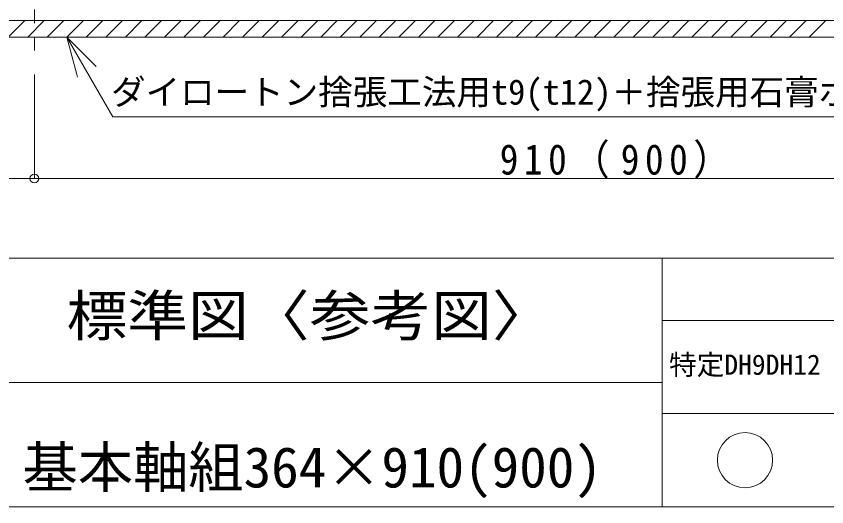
# Model space of a CAD drawing. Units: millimetres at full size, sheet at 1:10; details may follow other scales. Extents: x -2077 to 2023, y -1433 to 1417.
# Drawn here: x 895 to 1482, y -1433 to -1077 of the extents above; entities that cross this region are included whole.
import ezdxf
from ezdxf.enums import TextEntityAlignment as Align

# ---------------------------------------------------------------- set-up
doc = ezdxf.new("R2010")
doc.units = ezdxf.units.MM
doc.header["$LTSCALE"] = 10
doc.linetypes.add('CHAIN1', pattern=[8, 5, -1, 1, -1])
for name, color, linetype, lineweight in [('1-0_断面', 7, 'Continuous', 9), ('1-1_寸法', 7, 'Continuous', 9), ('1-2_文字', 7, 'Continuous', 9), ('1-3_ＤＨクロス', 7, 'Continuous', 9), ('F-0_図枠', 7, 'Continuous', 9)]:
    doc.layers.add(name, color=color, linetype=linetype, lineweight=lineweight)
doc.styles.add('ＭＳ ゴシック', font='')
doc.styles.get('ＭＳ ゴシック').set_extended_font_data('MS Gothic')

msp = doc.modelspace()

# ---------------------------------------------------------------- linework, layer by layer
at = {"layer": '1-0_断面', "color": 4, "linetype": 'CHAIN1'}
msp.add_line((908.1, -212.59), (908.1, -1102.26), dxfattribs=at)
at = {"layer": '1-0_断面'}
for p, q in [((1870.19, -1080.59), (-73.06, -1080.59)), ((889.12, -1092.59), (901.12, -1080.59)), ((889.12, -1092.59), (901.12, -1080.59)), ((903.26, -1092.59), (915.26, -1080.59)), ((917.41, -1092.59), (929.41, -1080.59)), ((931.55, -1092.59), (943.55, -1080.59)), ((945.69, -1092.59), (957.69, -1080.59)), ((959.83, -1092.59), (971.83, -1080.59)), ((973.98, -1092.59), (985.98, -1080.59)), ((988.12, -1092.59), (1000.12, -1080.59)), ((1002.26, -1092.59), (1014.26, -1080.59)), ((1016.4, -1092.59), (1028.4, -1080.59)), ((1030.54, -1092.59), (1042.54, -1080.59)), ((1044.69, -1092.59), (1056.69, -1080.59)), ((1058.83, -1092.59), (1070.83, -1080.59)), ((1072.97, -1092.59), (1084.97, -1080.59)), ((1087.11, -1092.59), (1099.11, -1080.59)), ((1101.25, -1092.59), (1113.25, -1080.59)), ((1115.4, -1092.59), (1127.4, -1080.59)), ((1129.54, -1092.59), (1141.54, -1080.59)), ((1143.68, -1092.59), (1155.68, -1080.59)), ((1157.82, -1092.59), (1169.82, -1080.59)), ((1171.97, -1092.59), (1183.97, -1080.59)), ((1186.11, -1092.59), (1198.11, -1080.59)), ((1200.25, -1092.59), (1212.25, -1080.59)), ((1214.39, -1092.59), (1226.39, -1080.59)), ((1228.53, -1092.59), (1240.53, -1080.59)), ((1242.68, -1092.59), (1254.68, -1080.59)), ((1256.82, -1092.59), (1268.82, -1080.59)), ((1270.96, -1092.59), (1282.96, -1080.59)), ((1285.1, -1092.59), (1297.1, -1080.59)), ((1299.24, -1092.59), (1311.24, -1080.59)), ((1313.39, -1092.59), (1325.39, -1080.59)), ((1327.53, -1092.59), (1339.53, -1080.59)), ((1341.67, -1092.59), (1353.67, -1080.59)), ((1355.81, -1092.59), (1367.81, -1080.59)), ((1369.96, -1092.59), (1381.96, -1080.59)), ((1384.1, -1092.59), (1396.1, -1080.59)), ((1398.24, -1092.59), (1410.24, -1080.59)), ((1412.38, -1092.59), (1424.38, -1080.59)), ((1426.52, -1092.59), (1438.52, -1080.59)), ((1440.67, -1092.59), (1452.67, -1080.59)), ((1454.81, -1092.59), (1466.81, -1080.59)), ((1468.95, -1092.59), (1480.95, -1080.59)), ((903.26, -1092.59), (908.1, -1087.76)), ((1870.19, -1092.59), (-73.06, -1092.59))]:
    msp.add_line(p, q, dxfattribs=at)
at = {"layer": '1-1_寸法'}
for p, q in [((908.1, -1195.02), (908.1, -1119.72)), ((-1.9, -1195.02), (908.1, -1195.02)), ((908.1, -1195.02), (1818.1, -1195.02))]:
    msp.add_line(p, q, dxfattribs=at)
msp.add_circle((908.1, -1195.02), 3.19, dxfattribs=at)
at = {"layer": '1-2_文字'}
for p, q in [((931.55, -1092.59), (952.76, -1113.81)), ((964.94, -1150.43), (931.55, -1092.59)), ((964.94, -1150.43), (1688.98, -1150.43))]:
    msp.add_line(p, q, dxfattribs=at)
msp.add_lwpolyline([(931.55, -1092.59), (938.82, -1119.72), (939.31, -1121.57)], dxfattribs=at)
at = {"layer": '1-3_ＤＨクロス'}
msp.add_line((908.1, -1195.02), (1804.91, -1195.02), dxfattribs=at)
at = {"layer": 'F-0_図枠'}
for p, q in [((-2077.43, -1252.82), (2022.57, -1252.82)), ((1362.57, -1432.82), (1362.57, -1252.82)), ((1362.57, -1297.82), (1842.57, -1297.82)), ((1362.57, -1342.82), (-197.43, -1342.82)), ((1362.57, -1365.32), (1842.57, -1365.32)), ((-2077.43, -1432.82), (2022.57, -1432.82))]:
    msp.add_line(p, q, dxfattribs=at)
msp.add_circle((1422.57, -1399.07), 20, dxfattribs=at)

# ---------------------------------------------------------------- texts
at = {"layer": '1-1_寸法', "insert": (1245.02, -1195.02), "char_height": 21.99, "attachment_point": 7, "style": 'ＭＳ ゴシック'}
msp.add_mtext('\\T1.3;\\W0.9;910（900）', dxfattribs=at)
at = {"layer": '1-2_文字', "style": 'ＭＳ ゴシック'}
msp.add_text('ダイロートン捨張工法用t9(t12)＋捨張用石膏ボードt9.5(t12.5)', height=18.33, dxfattribs=at).set_placement((963.58, -1146.99), align=Align.BOTTOM_LEFT)
at = {"layer": 'F-0_図枠', "style": 'ＭＳ ゴシック', "width": 1.1}
msp.add_text('ダイケンハイブリッド天井\u3000標準図〈参考図〉', height=29.33, dxfattribs=at).set_placement((359.25, -1317.82), align=Align.BOTTOM_LEFT)
at = {"layer": 'F-0_図枠', "style": 'ＭＳ ゴシック'}
for s, height, p in [('特定DH9DH12', 14.66, (1367.57, -1341.57)), ('【傾斜天井～吊元ﾌﾗｯﾄ】捨張仕上・基本軸組364×910(900)', 29.33, (259.45, -1427.62))]:
    msp.add_text(s, height=height, dxfattribs=at).set_placement(p, align=Align.BOTTOM_LEFT)

doc.saveas('drawing.dxf')
